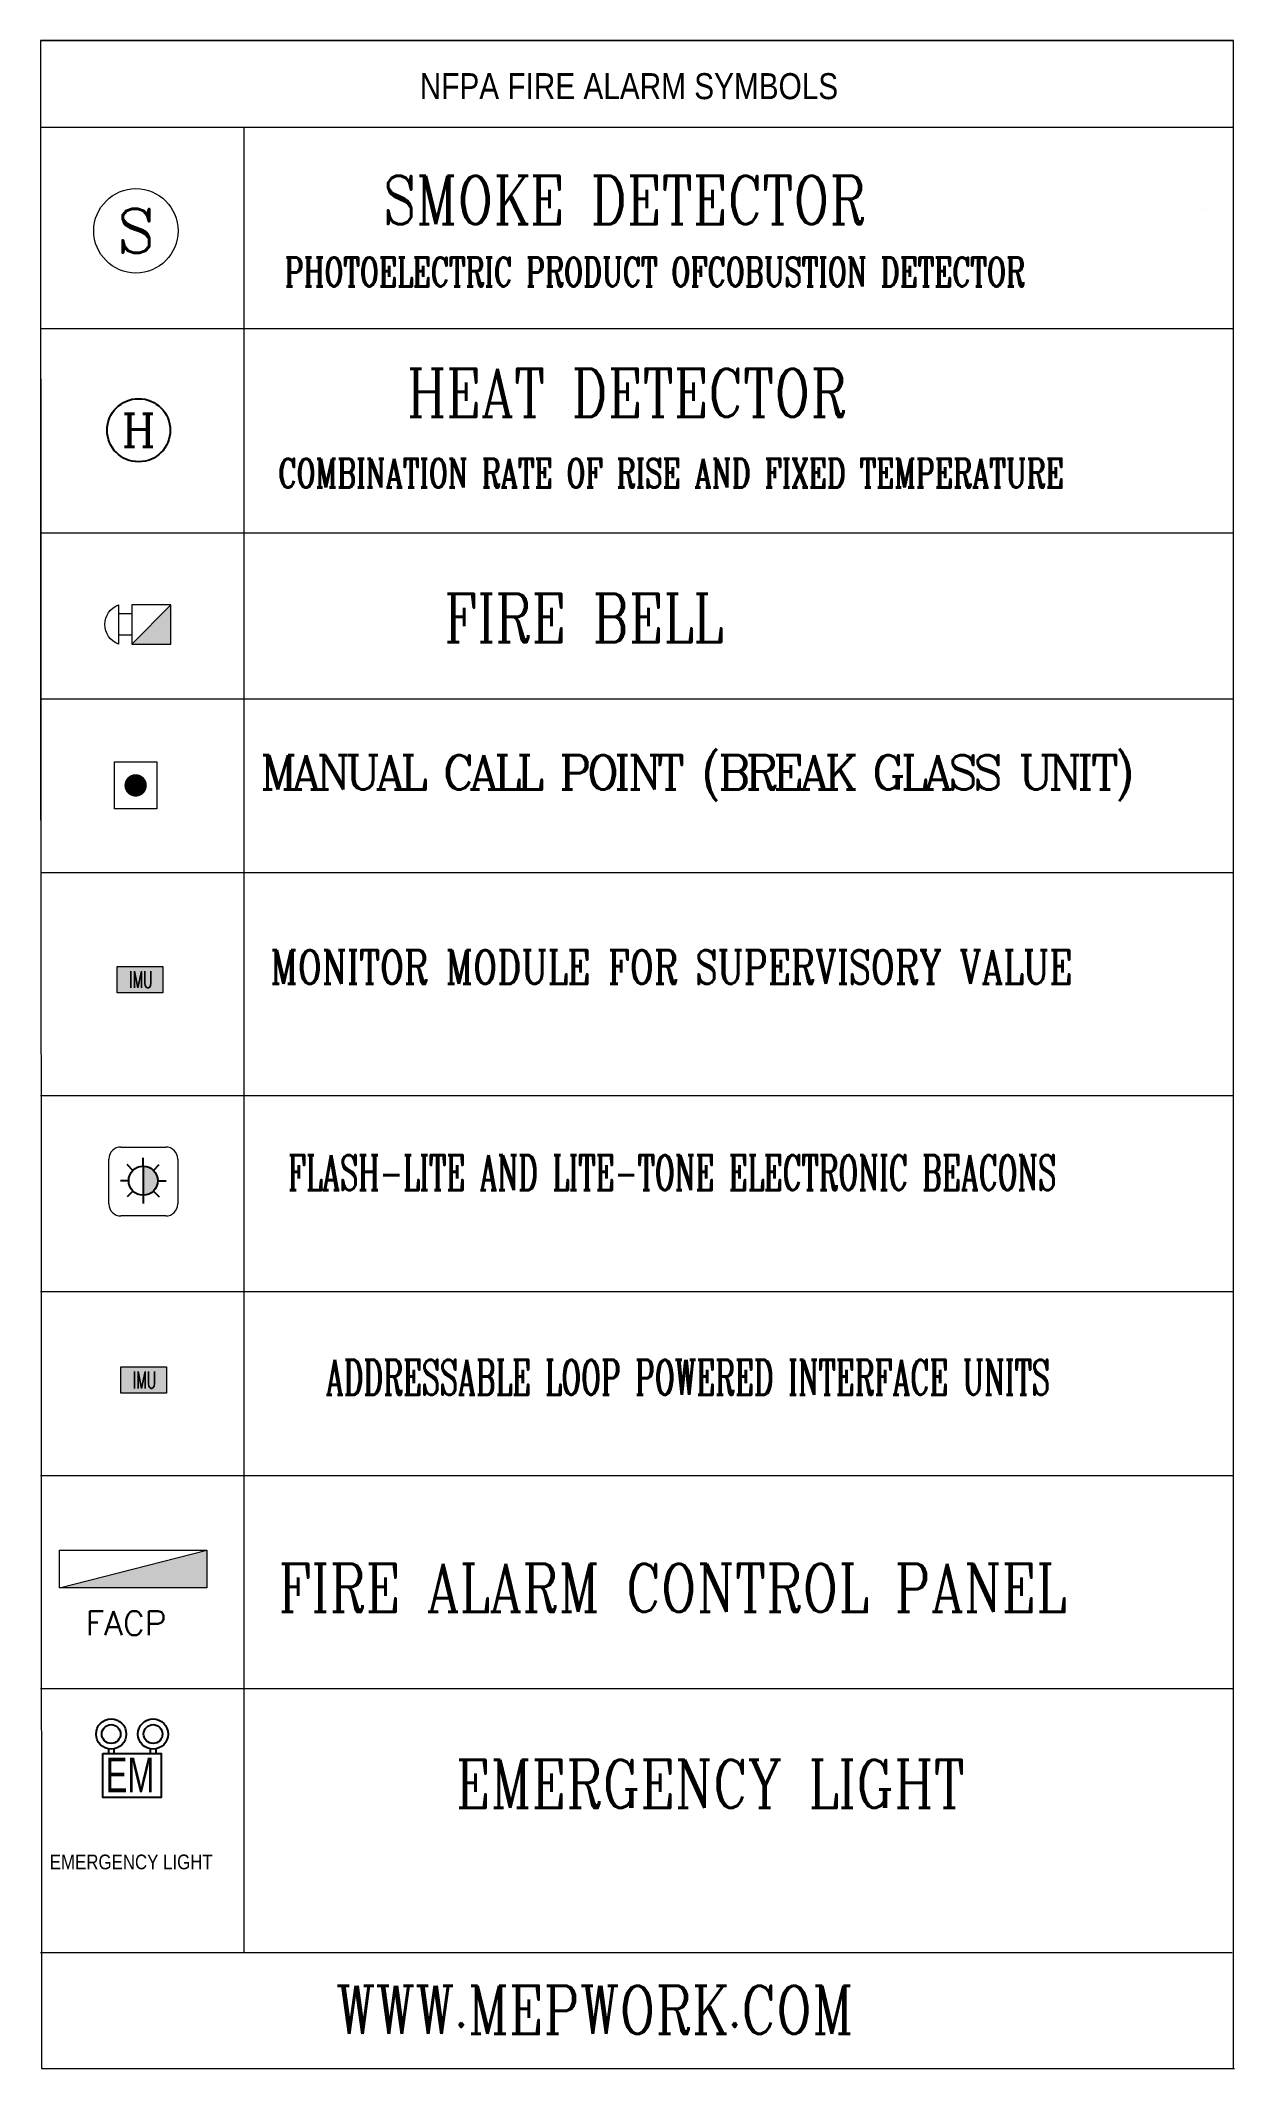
# Model space of a CAD drawing. Header units: inches. Extents: x 15.1 to 22.7, y 12.6 to 25.6.
import ezdxf
from ezdxf.enums import TextEntityAlignment as Align

# ---------------------------------------------------------------- set-up
doc = ezdxf.new("R2010")
doc.units = ezdxf.units.IN
doc.header["$MEASUREMENT"] = 0
doc.linetypes.add('CENTER2', pattern=[1.125, 0.75, -0.125, 0.125, -0.125])
for name, color, linetype in [('f_wire', 21, 'CENTER2'), ('FADEVICES', 2, 'Continuous'), ('FF TEXT', 140, 'Continuous'), ('FIRE', 80, 'Continuous'), ('hat-1', 11, 'Continuous'), ('light', 12, 'Continuous'), ('Q-TEXT', 6, 'Continuous'), ('text', 1, 'Continuous'), ('txt fdas', 8, 'Continuous')]:
    doc.layers.add(name, color=color, linetype=linetype)
for name, color, linetype, lineweight in [('FRM-LIN', 2, 'Continuous', 5), ('R fire main line', 1, 'Continuous', 35), ('R LEG BELL MCP', 1, 'Continuous', 30), ('WIRES', 4, 'Continuous', 50)]:
    doc.layers.add(name, color=color, linetype=linetype, lineweight=lineweight)
doc.styles.add('ASA1', font='swissc.ttf')
doc.styles.add('GDMW', font='complex.shx', dxfattribs={"height": 300, "bigfont": '@extfont2.shx'})
doc.styles.add('ROMANC', font='romanc.shx')
doc.styles.add('ROMANS', font='romans', dxfattribs={"width": 0.8})
doc.styles.add('ROMANTIC', font='rom_____.pfb', dxfattribs={"height": 0.3})

# ---------------------------------------------------------------- blocks, each defined once
blk = doc.blocks.new('A$C55246E48')
at = {"layer": 'FIRE'}
blk.add_lwpolyline([(0.039, 0.253), (0.376, 0.253), (0.376, 0), (0.039, 0)], close=True, dxfattribs=at)
for points in [[(0.072, 0.281), (0.072, 0.253)], [(0.103, 0.281), (0.103, 0.253)], [(0.313, 0.281), (0.313, 0.253)], [(0.344, 0.281), (0.344, 0.253)]]:
    blk.add_lwpolyline(points, dxfattribs=at)
for centre, radius in [((0.087, 0.366), 0.0872), ((0.087, 0.366), 0.0544), ((0.329, 0.366), 0.0872), ((0.329, 0.366), 0.0544)]:
    blk.add_circle(centre, radius, dxfattribs=at)
at = {"layer": 'Q-TEXT', "color": 3, "style": 'ROMANTIC', "width": 0.7}
blk.add_text('EM', height=0.1999, dxfattribs=at).set_placement((0.056, 0.03, -0.152))
blk = doc.blocks.new('L5')
at = {"layer": 'light'}
blk.add_hatch(color=256, dxfattribs=at).paths.add_polyline_path([(0, 150), (0, -150, 0.414214), (150, 0, 0.414214)])
at = {"layer": 'light', "color": 1}
for p, q in [((0, 150), (0, 235)), ((-150, 0), (-235, 0)), ((-106, 106), (-166, 166)), ((106, 106), (166, 166)), ((150, 0), (235, 0)), ((-106, -106), (-166, -166)), ((0, -150), (0, -235)), ((106, -106), (166, -166))]:
    blk.add_line(p, q, dxfattribs=at)
at = {"layer": 'light'}
blk.add_line((0, 150), (0, -150), dxfattribs=at)
blk.add_circle((0, 0), 150, dxfattribs=at)
blk = doc.blocks.new('F_IMU')
at = {"linetype": 'CENTER2', "lineweight": -2, "ltscale": 5}
h = blk.add_hatch(color=142, dxfattribs=at)
h.set_gradient(color1=(0, 153, 204), one_color=1, tint=1, name='CYLINDER')
h.paths.add_polyline_path([(0.243, 0.281), (-0.243, 0.281), (-0.243, 0), (0.243, 0)])
h.paths.add_polyline_path([(-0.152, 0.006), (0.175, 0.006), (0.175, 0.276), (-0.152, 0.276)], flags=24)
at = {"layer": 'txt fdas', "color": 5, "lineweight": 0}
for p, q in [((-0.243, 0), (-0.243, 0.281)), ((-0.243, 0.281), (0.243, 0.281)), ((0.243, 0.281), (0.243, 0)), ((0.243, 0), (-0.243, 0))]:
    blk.add_line(p, q, dxfattribs=at)
at = {"layer": 'txt fdas', "color": 7, "lineweight": 0, "style": 'ROMANS', "width": 0.6}
blk.add_text('IMU', height=0.18, dxfattribs=at).set_placement((0.011, 0.051), align=Align.CENTER)
blk = doc.blocks.new('SMOE D')
at = {"color": 4, "lineweight": 15}
blk.add_circle((-708167.4, -743863.7), 99.5, dxfattribs=at)
at = {"color": 30, "lineweight": 15, "style": 'GDMW'}
blk.add_text('S', height=103.8, dxfattribs=at).set_placement((-708167.4, -743863.7), align=Align.MIDDLE)
blk = doc.blocks.new('HEAT')
at = {"color": 4, "lineweight": -3}
blk.add_circle((-776904, -714308), 240, dxfattribs=at)
at = {"color": 2, "lineweight": -3, "style": 'GDMW'}
blk.add_text('H', height=250, dxfattribs=at).set_placement((-776904, -714308), align=Align.MIDDLE)
blk = doc.blocks.new('bell')
at = {"layer": 'R LEG BELL MCP', "lineweight": 0, "ltscale": 0.5}
blk.add_hatch(color=256, dxfattribs=at).paths.add_polyline_path([(8222.063, -6435.042), (8222.734, -6435.042), (8222.734, -6434.372)])
for p, q in [((8222.063, -6434.148), (8222.734, -6434.148)), ((8222.216, -6434.372), (8222.216, -6434.148)), ((8222.581, -6434.372), (8222.581, -6434.148)), ((8222.063, -6435.042), (8222.063, -6434.372)), ((8222.063, -6434.372), (8222.734, -6434.372)), ((8222.734, -6434.372), (8222.063, -6435.042)), ((8222.734, -6434.372), (8222.734, -6435.042)), ((8222.734, -6435.042), (8222.063, -6435.042))]:
    blk.add_line(p, q, dxfattribs=at)
blk.add_arc((8222.399, -6434.268), 0.356, 19.7113, 160.2887, dxfattribs=at)
blk = doc.blocks.new('break')
at = {"layer": 'R LEG BELL MCP', "lineweight": 0}
blk.add_hatch(color=256, dxfattribs=at).paths.add_polyline_path([(8222.517, -6436.649, -1), (8222.094, -6436.649, -1)])
for p, q in [((8222.748, -6436.25), (8221.862, -6436.25)), ((8221.862, -6436.25), (8221.862, -6437.048)), ((8222.748, -6437.048), (8222.748, -6436.25)), ((8221.862, -6437.048), (8222.748, -6437.048))]:
    blk.add_line(p, q, dxfattribs=at)

msp = doc.modelspace()

# ---------------------------------------------------------------- hatches: boundary and pattern name
at = {"layer": 'FADEVICES', "lineweight": 5, "ltscale": 0.0001}
msp.add_hatch(color=1, dxfattribs=at).paths.add_polyline_path([(16.132, 15.698), (16.132, 15.938), (15.187, 15.698)])

# ---------------------------------------------------------------- linework, layer by layer
at = {"lineweight": 5}
for p, q in [((15.066, 25.607), (22.709, 25.607)), ((15.066, 25.607), (15.066, 20.614)), ((15.066, 25.052), (22.709, 25.052)), ((16.369, 25.052), (16.369, 13.362)), ((15.066, 23.764), (22.709, 23.764)), ((15.066, 22.455), (22.709, 22.455)), ((15.066, 21.392), (22.709, 21.392)), ((15.066, 20.279), (22.709, 20.279)), ((15.066, 18.85), (22.709, 18.85)), ((15.066, 17.595), (22.709, 17.595)), ((15.066, 16.418), (22.709, 16.418)), ((15.066, 15.054), (22.709, 15.054)), ((15.066, 13.362), (22.702, 13.362)), ((15.073, 12.62), (22.716, 12.62))]:
    msp.add_line(p, q, dxfattribs=at)
at = {"layer": 'FADEVICES', "color": 1, "lineweight": 5, "ltscale": 0.0001}
msp.add_line((15.187, 15.698, 0.335), (16.132, 15.938, 0.335), dxfattribs=at)
msp.add_lwpolyline([(15.187, 15.938), (16.132, 15.938), (16.132, 15.698), (15.187, 15.698)], close=True, dxfattribs=at)
at = {"layer": 'FIRE', "lineweight": 5}
for p, q in [((15.504, 18.156), (15.504, 18.444)), ((15.581, 18.521), (15.868, 18.521)), ((15.945, 18.444), (15.945, 18.156)), ((15.868, 18.08), (15.581, 18.08))]:
    msp.add_line(p, q, dxfattribs=at)
for centre, start, end in [((15.581, 18.444), 90, 180), ((15.868, 18.444), 0, 90), ((15.581, 18.156), 180, 270), ((15.868, 18.156), 270, 0)]:
    msp.add_arc(centre, 0.0767, start, end, dxfattribs=at)
at = {"layer": 'FRM-LIN', "lineweight": 5}
msp.add_line((22.514, 24.526), (22.514, 24.526), dxfattribs=at)
at = {"layer": 'hat-1', "lineweight": 5, "ltscale": 0.001}
for p, q in [((22.709, 25.607), (15.066, 25.607)), ((15.066, 25.607), (15.073, 12.62)), ((22.709, 12.62), (22.709, 25.607))]:
    msp.add_line(p, q, dxfattribs=at)

# ---------------------------------------------------------------- block references
at = {"layer": 'f_wire', "color": 4, "linetype": 'CENTER2', "lineweight": 5, "xscale": 0.60135037161249, "yscale": 0.60135037161249, "zscale": 0.60135037161249}
for p in [(15.703, 19.509), (15.726, 16.944)]:
    msp.add_blockref('F_IMU', p, dxfattribs=at)
at = {"layer": 'FIRE', "lineweight": 5, "xscale": 1.109779054585548, "yscale": 1.109779054585548, "zscale": 1.109779054585548}
msp.add_blockref('A$C55246E48', (15.422, 14.355), dxfattribs=at)
at = {"layer": 'light', "lineweight": 5, "xscale": 0.0006214762545806916, "yscale": 0.0006214762545806916, "zscale": 0.0006214762545806916}
msp.add_blockref('L5', (15.724, 18.305), dxfattribs=at)
at = {"layer": 'R fire main line', "linetype": 'ByBlock', "lineweight": 5, "rotation": 90}
for name, p, xscale, yscale, zscale in [('bell', (-2397.789, 3105.97), -0.3750854943808819, 0.3750854943808819, 0.3750854943808819), ('break', (-2171.562, 2814.858), -0.3398099482212921, 0.3398099482212921, 0.3398099482212921)]:
    msp.add_blockref(name, p, dxfattribs=dict(at, xscale=xscale, yscale=yscale, zscale=zscale))
at = {"layer": 'WIRES', "lineweight": 5}
for name, p, xscale, yscale, zscale in [('SMOE D', (1937.91, 2043.515), 0.002714376782347904, 0.002714376782347904, 0.002714376782347904), ('HEAT', (670.181, 624.865), 0.0008424286917941057, 0.0008424286917941057, 0.0008424286917941057)]:
    msp.add_blockref(name, p, dxfattribs=dict(at, xscale=xscale, yscale=yscale, zscale=zscale))

# ---------------------------------------------------------------- texts
at = {"lineweight": 5, "style": 'ASA1'}
msp.add_text('EMERGENCY LIGHT', height=0.09431, dxfattribs=at).set_placement((15.125, 13.895))
at = {"layer": 'FF TEXT', "lineweight": 5, "style": 'ROMANS'}
msp.add_text('FACP', height=0.1554, dxfattribs=at).set_placement((15.614, 15.347), align=Align.BOTTOM_CENTER)
at = {"layer": 'text', "color": 1, "lineweight": 5, "style": 'ASA1'}
msp.add_text('NFPA FIRE ALARM SYMBOLS', height=0.16647, dxfattribs=at).set_placement((17.496, 25.232))
at = {"layer": 'text', "color": 1, "lineweight": 5, "style": 'ROMANC'}
for s, height, width, p in [('SMOKE DETECTOR', 0.3079, 0.8, (17.261, 24.432)), ('PHOTOELECTRIC PRODUCT OFCOBUSTION DETECTOR', 0.18474, 0.7, (16.63, 24.033)), ('HEAT DETECTOR', 0.3079, 0.8, (17.413, 23.197)), ('COMBINATION RATE OF RISE AND FIXED TEMPERATURE', 0.18474, 0.7, (16.59, 22.744)), ('FIRE BELL', 0.3079, 0.8, (17.653, 21.755)), ('MONITOR MODULE FOR SUPERVISORY VALUE', 0.21553, 0.76, (16.539, 19.566)), ('FLASH-LITE AND LITE-TONE ELECTRONIC BEACONS', 0.22415, 0.6, (16.651, 18.245)), ('ADDRESSABLE LOOP POWERED INTERFACE UNITS', 0.22415, 0.6, (16.893, 16.934)), ('FIRE ALARM CONTROL PANEL', 0.3079, 0.8, (16.59, 15.543)), ('EMERGENCY LIGHT', 0.3079, 0.8, (17.727, 14.288)), ('WWW.MEPWORK.COM', 0.3079, 0.8, (16.959, 12.841))]:
    msp.add_text(s, height=height, dxfattribs=dict(at, width=width)).set_placement(p)
at = {"layer": 'text', "color": 2, "lineweight": 5, "insert": (16.474, 21.03), "char_height": 0.22002, "width": 7.54123, "attachment_point": 1, "style": 'ROMANC'}
msp.add_mtext('{\\T0.8;MANUAL CALL POINT (BREAK GLASS UNIT)}', dxfattribs=at)

doc.saveas('drawing.dxf')
